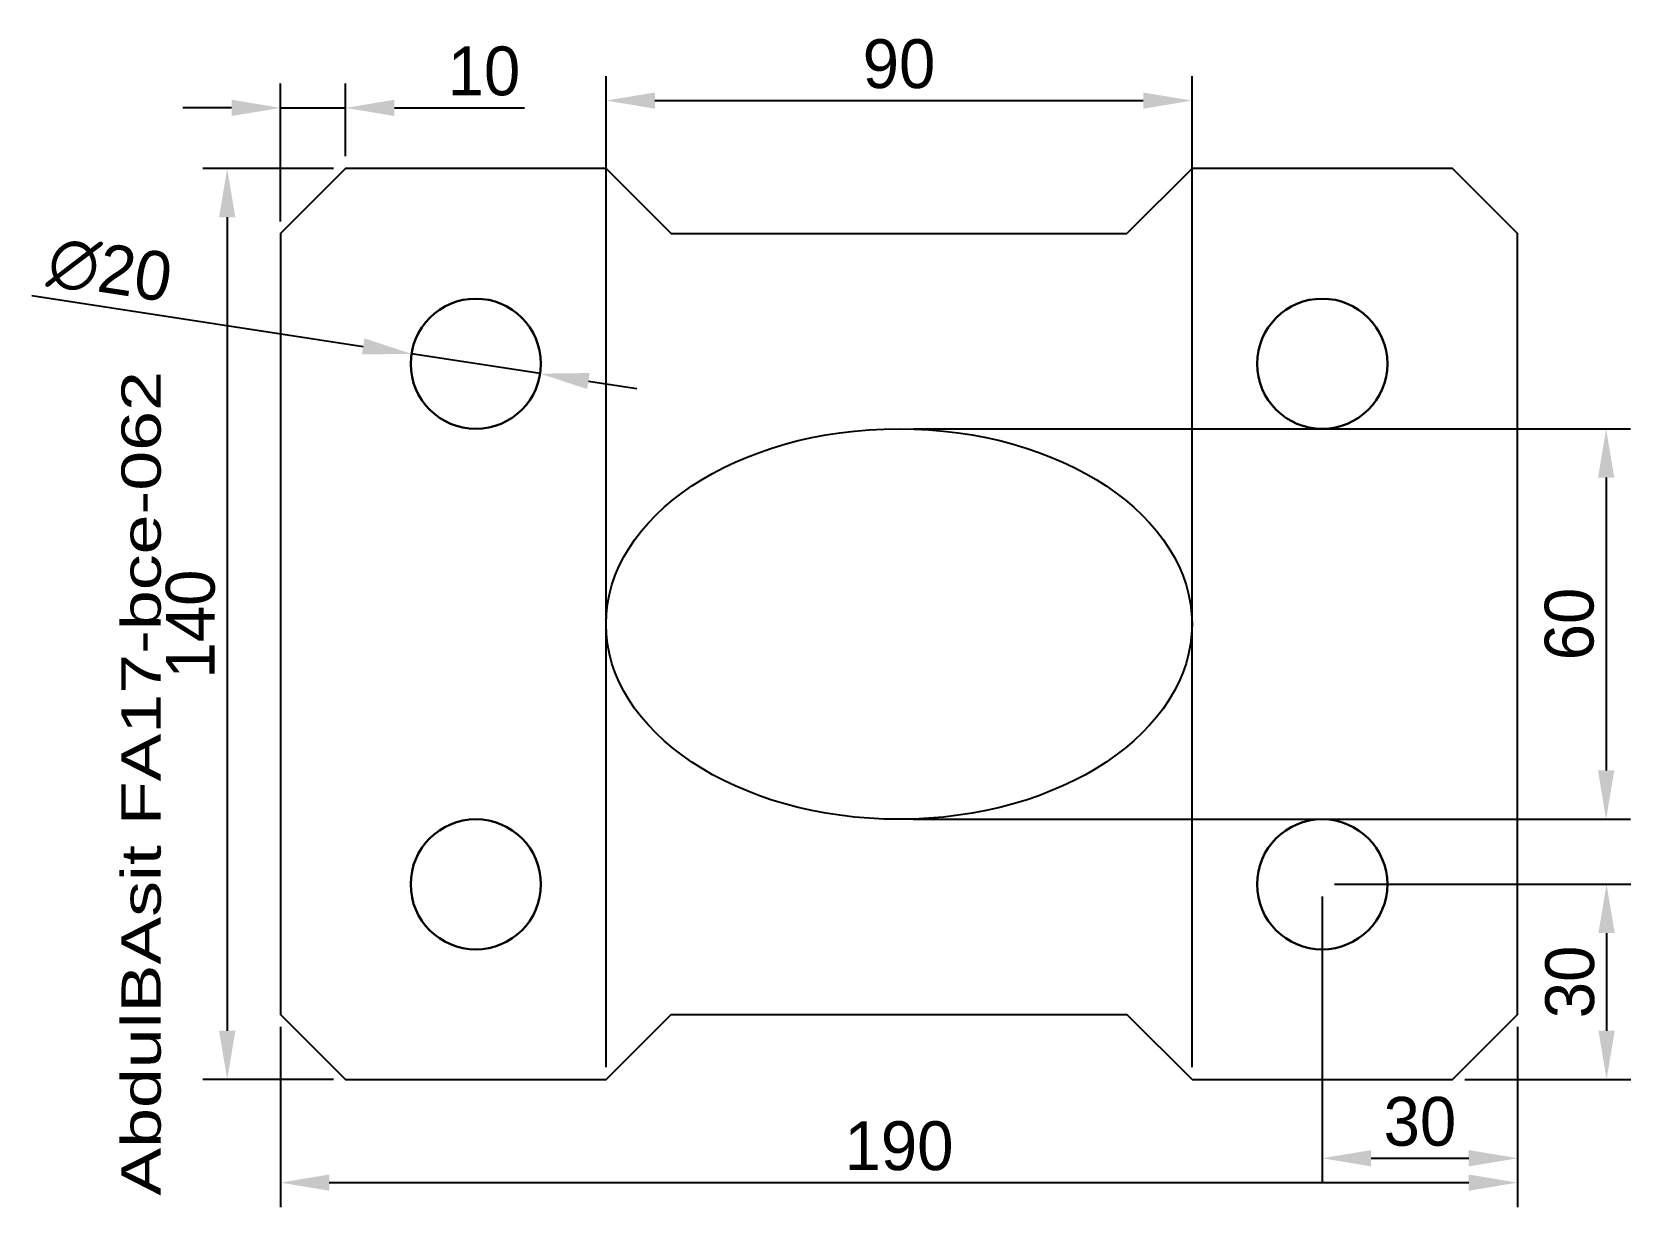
# Model space of a CAD drawing. Header units: millimetres. Extents: x -38 to 207, y -20 to 161.
import ezdxf
from ezdxf.enums import TextEntityAlignment as Align

# ---------------------------------------------------------------- set-up
doc = ezdxf.new("R2010")
doc.units = ezdxf.units.MM
doc.layers.add('dimension', color=7, linetype='Continuous')
doc.dimstyles.new('ISO-25', dxfattribs={"dimscale": 3, "dimtxt": 2.5, "dimasz": 2.5, "dimexe": 1.25, "dimexo": 0.625, "dimtad": 1, "dimtxsty": 'Standard', "dimcen": 2.5, "dimadec": 0, "dimazin": 0, "dimtfac": 1, "dimtmove": 0, "dimatfit": 3, "dimfxl": 1, "dimarcsym": 0})

# ---------------------------------------------------------------- blocks, each defined once
blk = doc.blocks.new('*D2')
at = {"layer": 'Defpoints', "color": 0}
for p in [(10, 149.32), (10, 140), (0, 130)]:
    blk.add_point(p, dxfattribs=at)
at = {"layer": 'dimension', "color": 0, "lineweight": -2}
for p, q in [((0, 131.88), (0, 153.07)), ((10, 141.88), (10, 153.07)), ((-7.5, 149.32), (-15, 149.32)), ((0, 149.32), (10, 149.32)), ((17.5, 149.32), (37.5, 149.32))]:
    blk.add_line(p, q, dxfattribs=at)
at = {"layer": 'dimension', "color": 0}
for points in [[(-7.5, 150.57), (-7.5, 148.07), (0, 149.32)], [(17.5, 150.57), (17.5, 148.07), (10, 149.32)]]:
    blk.add_solid(points, dxfattribs=at)
at = {"layer": 'dimension', "color": 0, "insert": (31.25, 154.95), "char_height": 7.5, "attachment_point": 5}
blk.add_mtext('10', dxfattribs=at)
blk = doc.blocks.new('*D3')
at = {"layer": 'Defpoints', "color": 0}
for p in [(140, 150.44), (50, 0), (140, 0)]:
    blk.add_point(p, dxfattribs=at)
at = {"layer": 'dimension', "color": 0, "lineweight": -2}
for p, q in [((50, 1.88), (50, 154.19)), ((140, 1.88), (140, 154.19)), ((57.5, 150.44), (132.5, 150.44))]:
    blk.add_line(p, q, dxfattribs=at)
at = {"layer": 'dimension', "color": 0}
for points in [[(57.5, 151.69), (57.5, 149.19), (50, 150.44)], [(132.5, 151.69), (132.5, 149.19), (140, 150.44)]]:
    blk.add_solid(points, dxfattribs=at)
at = {"layer": 'dimension', "color": 0, "insert": (95, 156.06), "char_height": 7.5, "attachment_point": 5}
blk.add_mtext('90', dxfattribs=at)
blk = doc.blocks.new('*D4')
at = {"layer": 'Defpoints', "color": 0}
for p in [(160, 30), (190, 10), (190, -12.09)]:
    blk.add_point(p, dxfattribs=at)
at = {"layer": 'dimension', "color": 0, "lineweight": -2}
for p, q in [((160, 28.12), (160, -15.84)), ((190, 8.12), (190, -15.84)), ((167.5, -12.09), (182.5, -12.09))]:
    blk.add_line(p, q, dxfattribs=at)
at = {"layer": 'dimension', "color": 0}
for points in [[(167.5, -10.84), (167.5, -13.34), (160, -12.09)], [(182.5, -10.84), (182.5, -13.34), (190, -12.09)]]:
    blk.add_solid(points, dxfattribs=at)
at = {"layer": 'dimension', "color": 0, "insert": (175, -6.47), "char_height": 7.5, "attachment_point": 5}
blk.add_mtext('30', dxfattribs=at)
blk = doc.blocks.new('*D5')
at = {"layer": 'Defpoints', "color": 0}
for p in [(160, 30), (180, 0), (203.67, 0)]:
    blk.add_point(p, dxfattribs=at)
at = {"layer": 'dimension', "color": 0, "lineweight": -2}
for p, q in [((161.88, 30), (207.42, 30)), ((203.67, 22.5), (203.67, 7.5)), ((181.88, 0), (207.42, 0))]:
    blk.add_line(p, q, dxfattribs=at)
at = {"layer": 'dimension', "color": 0}
for points in [[(202.42, 22.5), (204.92, 22.5), (203.67, 30)], [(202.42, 7.5), (204.92, 7.5), (203.67, 0)]]:
    blk.add_solid(points, dxfattribs=at)
at = {"layer": 'dimension', "color": 0, "insert": (198.05, 15), "char_height": 7.5, "attachment_point": 5, "rotation": 90}
blk.add_mtext('30', dxfattribs=at)
blk = doc.blocks.new('*D6')
at = {"layer": 'Defpoints', "color": 0}
for p in [(95.35, 100), (95.35, 40), (203.6, 40)]:
    blk.add_point(p, dxfattribs=at)
at = {"layer": 'dimension', "color": 0, "lineweight": -2}
for p, q in [((97.22, 100), (207.35, 100)), ((203.6, 92.5), (203.6, 47.5)), ((97.22, 40), (207.35, 40))]:
    blk.add_line(p, q, dxfattribs=at)
at = {"layer": 'dimension', "color": 0}
for points in [[(202.35, 92.5), (204.85, 92.5), (203.6, 100)], [(202.35, 47.5), (204.85, 47.5), (203.6, 40)]]:
    blk.add_solid(points, dxfattribs=at)
at = {"layer": 'dimension', "color": 0, "insert": (197.97, 70), "char_height": 7.5, "attachment_point": 5, "rotation": 90}
blk.add_mtext('60', dxfattribs=at)
blk = doc.blocks.new('*D7')
at = {"layer": 'Defpoints', "color": 0}
for p in [(10, 140), (-8.18, 0), (10, 0)]:
    blk.add_point(p, dxfattribs=at)
at = {"layer": 'dimension', "color": 0, "lineweight": -2}
for p, q in [((8.12, 140), (-11.93, 140)), ((-8.18, 132.5), (-8.18, 7.5)), ((8.12, 0), (-11.93, 0))]:
    blk.add_line(p, q, dxfattribs=at)
at = {"layer": 'dimension', "color": 0}
for points in [[(-9.43, 132.5), (-6.93, 132.5), (-8.18, 140)], [(-9.43, 7.5), (-6.93, 7.5), (-8.18, 0)]]:
    blk.add_solid(points, dxfattribs=at)
at = {"layer": 'dimension', "color": 0, "insert": (-13.8, 70), "char_height": 7.5, "attachment_point": 5, "rotation": 90}
blk.add_mtext('140', dxfattribs=at)
blk = doc.blocks.new('*D8')
at = {"layer": 'Defpoints', "color": 0}
for p in [(0, 10), (190, 10), (190, -15.84)]:
    blk.add_point(p, dxfattribs=at)
at = {"layer": 'dimension', "color": 0, "lineweight": -2}
for p, q in [((0, 8.12), (0, -19.59)), ((190, 8.12), (190, -19.59)), ((7.5, -15.84), (182.5, -15.84))]:
    blk.add_line(p, q, dxfattribs=at)
at = {"layer": 'dimension', "color": 0}
for points in [[(7.5, -14.59), (7.5, -17.09), (0, -15.84)], [(182.5, -14.59), (182.5, -17.09), (190, -15.84)]]:
    blk.add_solid(points, dxfattribs=at)
at = {"layer": 'dimension', "color": 0, "insert": (95, -10.22), "char_height": 7.5, "attachment_point": 5}
blk.add_mtext('190', dxfattribs=at)
blk = doc.blocks.new('*D9')
at = {"layer": 'Defpoints', "color": 0}
for p in [(20.12, 111.52), (39.88, 108.48)]:
    blk.add_point(p, dxfattribs=at)
at = {"layer": 'dimension', "color": 0, "lineweight": -2}
for p, q in [((-38.17, 120.51), (12.7, 112.67)), ((39.88, 108.48), (20.12, 111.52)), ((47.3, 107.33), (54.71, 106.19))]:
    blk.add_line(p, q, dxfattribs=at)
at = {"layer": 'dimension', "color": 0}
for points in [[(12.9, 113.9), (12.51, 111.43), (20.12, 111.52)], [(47.49, 108.57), (47.1, 106.1), (39.88, 108.48)]]:
    blk.add_solid(points, dxfattribs=at)
at = {"layer": 'dimension', "color": 0, "insert": (-26.19, 124.36), "char_height": 7.5, "attachment_point": 5, "rotation": 351.231}
blk.add_mtext('∅20', dxfattribs=at)

msp = doc.modelspace()

# ---------------------------------------------------------------- linework, layer by layer
at = {"layer": 'dimension'}
for p, q in [((50, 140), (50, 140)), ((50, 140), (60, 130)), ((140, 140), (130, 130)), ((140, 140), (140, 140)), ((60, 130), (130, 130)), ((50, 0), (60, 10)), ((60, 10), (130, 10)), ((140, 0), (130, 10)), ((50, 0), (50, 0)), ((140, 0), (140, 0))]:
    msp.add_line(p, q, dxfattribs=at)
for points in [[(50, 140), (10, 140), (0, 130), (0, 10), (10, 0), (50, 0)], [(140, 0), (180, 0), (190, 10), (190, 130), (180, 140), (140, 140)]]:
    msp.add_lwpolyline(points, dxfattribs=at)
at = {"layer": 'dimension', "color": 5, "lineweight": 30}
for centre in [(30, 110), (160, 110), (30, 30), (160, 30)]:
    msp.add_circle(centre, 10, dxfattribs=at)
at = {"layer": 'dimension', "color": 1}
msp.add_ellipse((95, 70), major_axis=(45, 0), ratio=0.6666667, dxfattribs=at)

# ---------------------------------------------------------------- texts
at = {"layer": 'dimension', "color": 3}
msp.add_text('AbdulBAsit FA17-bce-062', height=6.03388, rotation=90, dxfattribs=at).set_placement((-18.389, -17.844), (-18.389, 108.868), align=Align.ALIGNED)

# ---------------------------------------------------------------- dimensions: what is measured, and where the dimension line sits
for base, p1, p2, picture, middle in [((10, 149.321), (0, 130), (10, 140), '*D2', (31.25, 154.946)), ((140, 150.439), (50, 0), (140, 0), '*D3', (95, 156.064)), ((190, -12.091), (160, 30), (190, 10), '*D4', (175, -6.466)), ((190, -15.841), (0, 10), (190, 10), '*D8', (95, -10.216))]:
    dim = msp.add_linear_dim(base=base, p1=p1, p2=p2, dimstyle='ISO-25', dxfattribs=at)
    dim.commit()
    dim.dimension.update_dxf_attribs({"geometry": picture, "text_midpoint": middle})
for base, p1, p2, picture, middle in [((-8.176, 0), (10, 140), (10, 0), '*D7', (-13.801, 70)), ((203.596, 40.001), (95.346, 99.999), (95.346, 40.001), '*D6', (197.971, 70)), ((203.673, 0), (160, 30), (180, 0), '*D5', (198.048, 15))]:
    dim = msp.add_linear_dim(base=base, p1=p1, p2=p2, angle=90, dimstyle='ISO-25', dxfattribs=at)
    dim.commit()
    dim.dimension.update_dxf_attribs({"geometry": picture, "text_midpoint": middle})
dim = msp.add_diameter_dim_2p(p1=(39.883, 108.475), p2=(20.117, 111.525), dimstyle='ISO-25', dxfattribs=at)
dim.commit()
dim.dimension.update_dxf_attribs({"geometry": '*D9', "text_midpoint": (-27.047, 118.8), "dimtype": 163})

doc.saveas('drawing.dxf')
